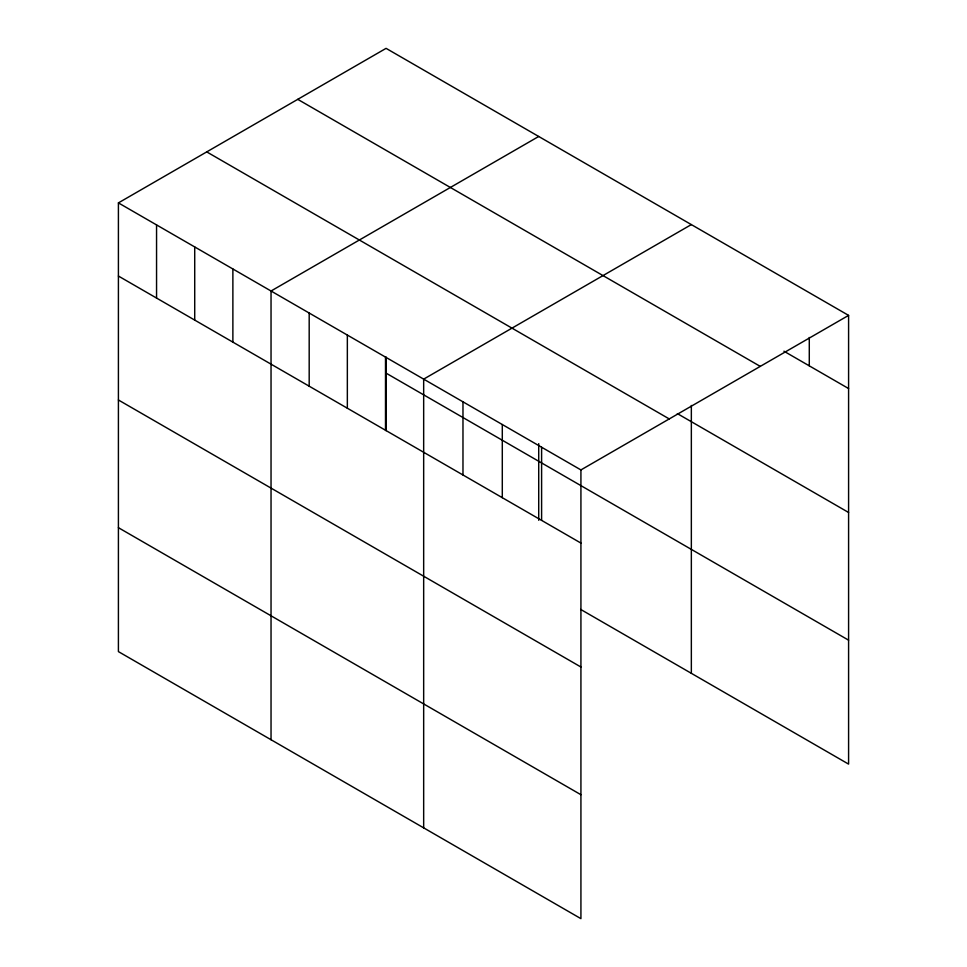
<?xml version="1.0" encoding="UTF-8"?>
<svg xmlns="http://www.w3.org/2000/svg" width="967" height="967" viewBox="0 0 967 967"><rect width="100%" height="100%" fill="white"/><g stroke="black" fill="none" stroke-linecap="round" stroke-linejoin="round"><path stroke-width="1.45" d="M118.409 202.889L580.925 469.926L580.925 918.65L118.409 651.613L118.409 202.889L386.075 48.35L848.591 315.387L848.591 764.111L580.683 609.428M538.716 136.468L271.038 291.007L271.038 739.743M691.345 224.586L423.667 379.137L423.667 827.861M580.925 469.926L848.591 315.387M783.923 351.202L848.591 388.541M297.751 99.347L760.267 366.384M677.347 413.61L848.591 512.474M206.733 151.892L669.249 418.929M386.075 373.141L848.591 640.166M118.409 276.042L580.925 543.079M118.409 399.987L580.925 667.012M118.409 527.68L580.925 794.717M809.282 337.471L809.282 365.84M691.345 405.451L691.345 673.322M541.605 447.225L541.605 520.379M538.716 443.648L538.716 520.282M502.296 424.525L502.296 497.679M462.975 401.825L462.975 474.99M386.075 356.992L386.075 430.678M385.507 357.101L385.507 430.255M347.346 335.078L347.346 408.231M309.186 313.042L309.186 386.196M232.878 268.983L232.878 342.137M194.718 246.948L194.718 320.113M156.557 224.924L156.557 298.078"/></g></svg>
